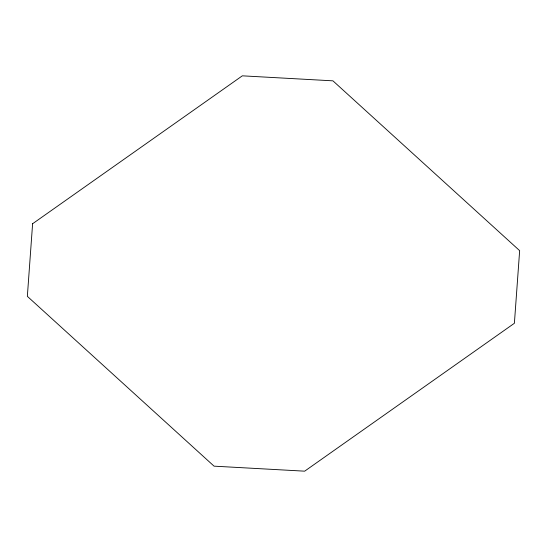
<?xml version="1.0" encoding="UTF-8"?>
<svg xmlns="http://www.w3.org/2000/svg" width="547" height="547" viewBox="0 0 547 547"><rect width="100%" height="100%" fill="white"/><g stroke="black" fill="none" stroke-linecap="round" stroke-linejoin="round"><path stroke-width="0.82" d="M32.608 223.73L27.35 296.344L214.062 466.16L304.665 471.172L514.392 323.27L519.65 250.656L332.938 80.84L242.335 75.828L32.608 223.73"/></g></svg>
